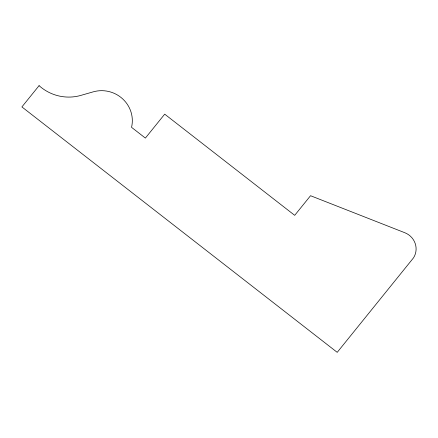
<?xml version="1.0" encoding="UTF-8"?>
<svg xmlns="http://www.w3.org/2000/svg" width="438" height="438" viewBox="0 0 438 438"><rect width="100%" height="100%" fill="white"/><g stroke="black" fill="none" stroke-linecap="round" stroke-linejoin="round"><path stroke-width="0.66" d="M39.075 85.656L21.9 106.927L337.216 352.344L413.532 257.823A17.575 17.038 20.8 0 0 404.843 232.737L310.542 195.715L294.697 215.337L164.699 114.159L145.378 138.09L131.548 127.327A30.2 29.28 20.8 0 0 122.7 98.922A30.2 29.28 20.8 0 0 93.223 91.849L80.844 95.402A43.225 41.906 20.8 0 1 39.075 85.656"/></g></svg>
